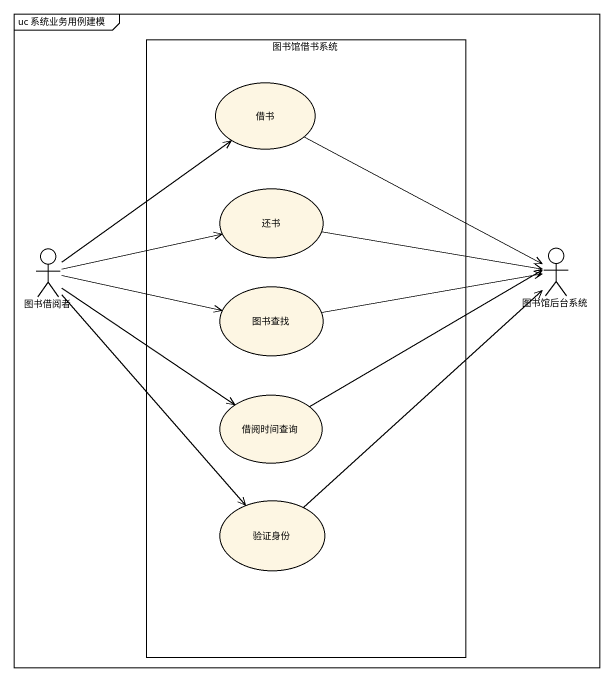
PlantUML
@startuml
mainframe uc 系统业务用例建模
rectangle 图书馆借书系统 {
  usecase 借书
  usecase 还书
  usecase 图书查找
  usecase 借阅时间查询
  usecase 验证身份
}
actor 图书借阅者
actor 图书馆后台系统
借书 --> 图书馆后台系统
还书 -right-> 图书馆后台系统
图书借阅者 -up-> 借书
图书借阅者 -right-> 还书
图书借阅者 -right-> 图书查找
图书借阅者 -right-> 借阅时间查询
图书借阅者 --> 验证身份
图书查找 -right-> 图书馆后台系统
借阅时间查询 -right-> 图书馆后台系统
验证身份 -up-> 图书馆后台系统
@enduml
